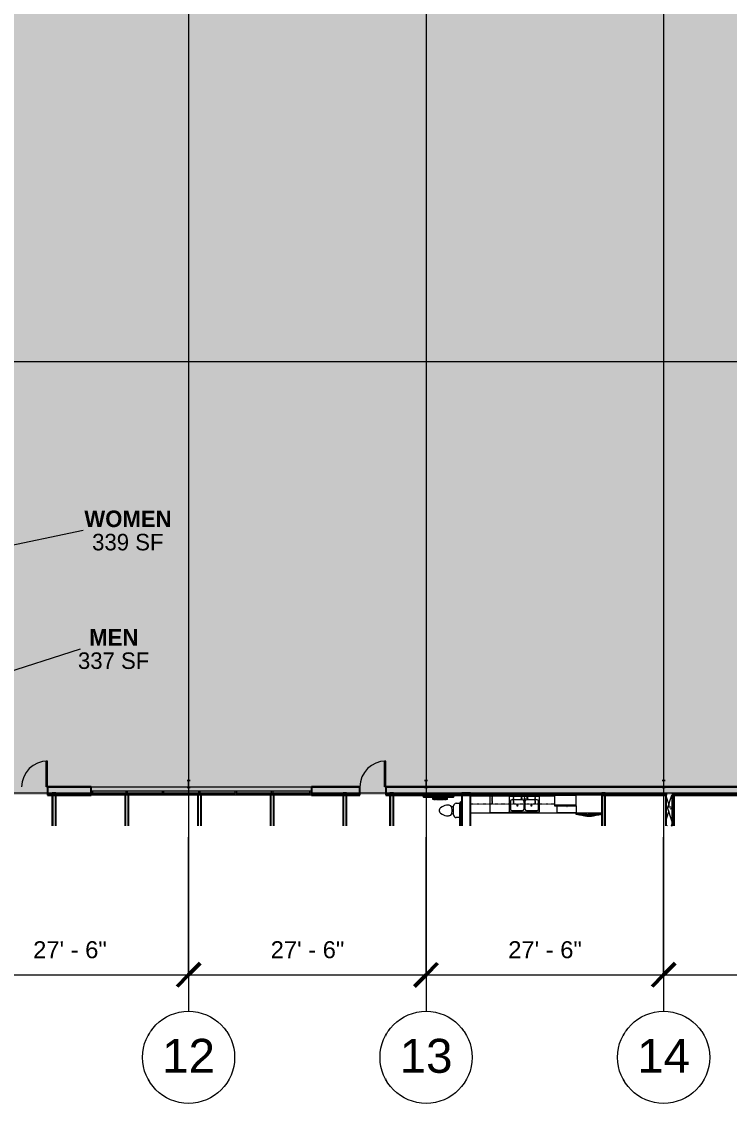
# Model space of a CAD drawing. Header units: inches. Extents: x -214893 to 4876, y -128673 to 1880.
# Drawn here: x 1138 to 2122, y -1127 to 376 of the extents above; entities that cross this region are included whole.
import ezdxf

# ---------------------------------------------------------------- set-up
doc = ezdxf.new("R2010")
doc.units = ezdxf.units.IN
doc.header["$MEASUREMENT"] = 0
doc.linetypes.add('Grid Line 1_2_', pattern=[0.875, 0.5, -0.125, 0.125, -0.125])
doc.linetypes.add('Overhead', pattern=[0.15625, 0.09375, -0.0625])
for name, color, linetype, lineweight in [('A-ANNO-DIMS', 211, 'Continuous', 9), ('A-ANNO-DIMS-256', 211, 'Continuous', 9), ('A-AREA-IDEN', 2, 'Continuous', 9), ('A-DETL-GENF', 92, 'Continuous', 9), ('A-DOOR', 31, 'Continuous', 9), ('A-DOOR-GLAZ', 31, 'Continuous', 15), ('A-GENM', 13, 'Continuous', 9), ('A-GLAZ-CURT', 52, 'Continuous', 9), ('A-GLAZ-CWMG', 51, 'Continuous', 9), ('A-WALL', 113, 'Continuous', 9), ('A-WALL-PATT', 111, 'Continuous', 25), ('I-FURN-PNLS', 30, 'Continuous', 9), ('I-WALL', 2, 'Continuous', 9), ('L-SITE-WALL', 31, 'Continuous', 9), ('P-SANR-FIXT', 6, 'Continuous', 9), ('Q-CASE', 31, 'Continuous', 9), ('Q-SPCQ', 91, 'Continuous', 9), ('S-COLS', 52, 'Continuous', 9), ('S-GRID', 1, 'Continuous', 9), ('S-GRID-IDEN', 1, 'Continuous', 9)]:
    doc.layers.add(name, color=color, linetype=linetype, lineweight=lineweight)
doc.styles.add('Arial', font='arial.ttf', dxfattribs={"height": 23.60479})
doc.styles.add('Arial_1', font='arial.ttf', dxfattribs={"height": 47.209581})
doc.styles.add('Century Gothic', font='GOTHIC.TTF', dxfattribs={"height": 22.993789})
doc.styles.add('Century Gothic_B', font='GOTHICB.TTF', dxfattribs={"height": 22.977918})
doc.dimstyles.new('Linear_-_3_32__Arial', dxfattribs={"dimscale": 12, "dimtxt": 24, "dimasz": 2.666667, "dimexe": 2, "dimexo": 1.333333, "dimgap": 1.333333, "dimtad": 1, "dimdec": 0, "dimzin": 1, "dimdsep": 46, "dimlunit": 4, "dimtxsty": 'Arial', "dimblk1": 'OBLIQUE', "dimblk2": 'OBLIQUE', "dimsah": 1, "dimcen": 0.09, "dimdle": 2, "dimazin": 0, "dimtfac": 1, "dimtdec": 4, "dimtix": 1, "dimtmove": 0, "dimatfit": 3, "dimfxl": 1, "dimtvp": 1, "dimfrac": 2, "dimtolj": 1, "dimtzin": 0, "dimarcsym": 2})
pattern_1 = [(0, (0, 0), (81.92, 20.48), [3.379, -58.061, 3.379, -58.061, -327.68]), (0, (0, 0), (81.92, 20.48), [-122.88, 3.379, -119.501, 3.379, -58.061, -143.36]), (0, (0, 0), (81.92, 20.48), [-307.2, 3.379, -37.581, 3.379, -99.021]), (120, (30.72, 10.24), (-58.6962, 60.7048), [3.379, -58.061, 3.379, -58.061, -327.68]), (120, (30.72, 10.24), (-58.6962, 60.7048), [-122.88, 3.379, -119.501, 3.379, -58.061, -143.36]), (120, (30.72, 10.24), (-58.6962, 60.7048), [-307.2, 3.379, -37.581, 3.379, -99.021]), (240, (40.96, 51.2), (-23.2238, -81.1848), [3.379, -58.061, 3.379, -58.061, -327.68]), (240, (40.96, 51.2), (-23.2238, -81.1848), [-122.88, 3.379, -119.501, 3.379, -58.061, -143.36]), (240, (40.96, 51.2), (-23.2238, -81.1848), [-307.2, 3.379, -37.581, 3.379, -99.021])]

# ---------------------------------------------------------------- blocks, each defined once
blk = doc.blocks.new('Single-Glass 1 - 36_ x 84_-598703-Floor Plan - Warehouse')
at = {"layer": 'A-DOOR', "color": 10, "lineweight": 13}
for p, q in [((16, 37.625), (16, 41.625)), ((18, 41.625), (16, 41.625)), ((16, 37.625), (18, 37.625)), ((18, 37.625), (18, 41.625)), ((16, 9.625), (18, 9.625)), ((16, 5.625), (16, 9.625)), ((18, 5.625), (16, 5.625)), ((18, 5.625), (18, 9.625))]:
    blk.add_line(p, q, dxfattribs=at)
at = {"layer": 'A-DOOR', "color": 7}
for p, q in [((16, 9.625), (16, 37.625)), ((18, 9.625), (18, 37.625))]:
    blk.add_line(p, q, dxfattribs=at)
blk.add_arc((18, 5.625), 36, 90, 180, dxfattribs=at)
at = {"layer": 'A-DOOR-GLAZ', "color": 50}
blk.add_line((17, 37.625), (17, 9.625), dxfattribs=at)
blk = doc.blocks.new('System Panel - Glazed-552699-Floor Plan - Warehouse')
at = {"layer": 'A-GLAZ-CURT', "color": 7}
for p, q in [((22.9, -0.8), (-22.9, -0.8)), ((-22.9, -0.8), (-22.9, -1.8)), ((-22.9, -1.8), (22.9, -1.8)), ((22.9, -1.8), (22.9, -0.8))]:
    blk.add_line(p, q, dxfattribs=at)
blk = doc.blocks.new('Rectangular Mullion - 2_5_ x 5_ rectangular-552695-Floor Plan - Warehouse')
at = {"layer": 'A-GLAZ-CWMG', "color": 7}
for p, q in [((1283.2, -693.5), (1237.4, -693.5)), ((1282, -698.5), (1237.4, -698.5))]:
    blk.add_line(p, q, dxfattribs=at)
blk = doc.blocks.new('Rectangular Mullion - 2_5_ x 5_ rectangular-552638-Floor Plan - Warehouse')
at = {"layer": 'A-GLAZ-CWMG', "color": 10, "lineweight": 13}
for p, q in [((-2.5, 2.5), (0, 2.5)), ((-2.5, -2.5), (-2.5, 2.5)), ((0, 2.5), (0, -2.5)), ((0, -2.5), (-2.5, -2.5))]:
    blk.add_line(p, q, dxfattribs=at)
blk = doc.blocks.new('Rectangular Mullion - 2_5_ x 5_ rectangular-552639-Floor Plan - Warehouse')
at = {"layer": 'A-GLAZ-CWMG', "color": 10, "lineweight": 13}
for p, q in [((0, 2.5), (-2.5, 2.5)), ((-2.5, 2.5), (-2.5, -2.5)), ((0, -2.5), (0, 2.5)), ((-2.5, -2.5), (0, -2.5))]:
    blk.add_line(p, q, dxfattribs=at)
blk = doc.blocks.new('System Panel - Glazed-552889-Floor Plan - Warehouse')
at = {"layer": 'A-GLAZ-CURT', "color": 7}
for p, q in [((24, -0.75), (-24, -0.75)), ((-24, -0.75), (-24, -1.75)), ((-24, -1.75), (24, -1.75)), ((24, -1.75), (24, -0.75))]:
    blk.add_line(p, q, dxfattribs=at)
blk = doc.blocks.new('System Panel - Glazed-552890-Floor Plan - Warehouse')
at = {"layer": 'A-GLAZ-CURT', "color": 7}
for p, q in [((8.2, -0.7), (-8.2, -0.7)), ((-8.2, -0.7), (-8.2, -1.8)), ((-8.2, -1.8), (8.2, -1.8)), ((8.2, -1.8), (8.2, -0.7))]:
    blk.add_line(p, q, dxfattribs=at)
blk = doc.blocks.new('System Panel - Glazed-552643-Floor Plan - Warehouse')
at = {"layer": 'A-GLAZ-CURT', "color": 7}
for p, q in [((15.8, -0.7), (-15.8, -0.7)), ((-15.8, -0.7), (-15.8, -1.8)), ((-15.8, -1.8), (15.8, -1.8)), ((15.8, -1.8), (15.8, -0.7))]:
    blk.add_line(p, q, dxfattribs=at)
blk = doc.blocks.new('System Panel - Glazed-552644-Floor Plan - Warehouse')
at = {"layer": 'A-GLAZ-CURT', "color": 7}
for p, q in [((25.4, -0.7), (-25.4, -0.7)), ((-25.4, -0.7), (-25.4, -1.8)), ((-25.4, -1.8), (25.4, -1.8)), ((25.4, -1.8), (25.4, -0.7))]:
    blk.add_line(p, q, dxfattribs=at)
blk = doc.blocks.new('Rectangular Mullion - 2_5_ x 5_ rectangular-552887-Floor Plan - Warehouse')
at = {"layer": 'A-GLAZ-CWMG', "color": 7}
for p, q in [((1384.2, -693.5), (1336.2, -693.5)), ((1383, -698.5), (1336.2, -698.5))]:
    blk.add_line(p, q, dxfattribs=at)
blk = doc.blocks.new('Rectangular Mullion - 2_5_ x 5_ rectangular-V20-Floor Plan - Warehouse')
at = {"layer": 'A-GLAZ-CWMG', "color": 7}
for p, q in [((1434.7, -693.5), (1386.7, -693.5)), ((1434.7, -698.5), (1387.8, -698.5))]:
    blk.add_line(p, q, dxfattribs=at)
blk = doc.blocks.new('Rectangular Mullion - 2_5_ x 5_ rectangular-552888-Floor Plan - Warehouse')
at = {"layer": 'A-GLAZ-CWMG', "color": 7}
for p, q in [((1453.5, -693.5), (1437.2, -693.5)), ((1453.5, -698.5), (1437.2, -698.5))]:
    blk.add_line(p, q, dxfattribs=at)
blk = doc.blocks.new('Rectangular Mullion - 2_5_ x 5_ rectangular-551479-Floor Plan - Warehouse')
at = {"layer": 'A-GLAZ-CWMG', "color": 7}
for p, q in [((1485.2, -693.5), (1453.5, -693.5)), ((1484, -698.5), (1453.5, -698.5))]:
    blk.add_line(p, q, dxfattribs=at)
blk = doc.blocks.new('Rectangular Mullion - 2_5_ x 5_ rectangular-551380-Floor Plan - Warehouse')
at = {"layer": 'A-GLAZ-CWMG', "color": 7}
for p, q in [((1538.4, -693.5), (1487.7, -693.5)), ((1538.4, -698.5), (1488.8, -698.5))]:
    blk.add_line(p, q, dxfattribs=at)
blk = doc.blocks.new('Rectangular Mullion - 2_5_ x 5_ rectangular-552636-Floor Plan - Warehouse')
at = {"layer": 'A-GLAZ-CWMG', "color": 10, "lineweight": 13}
for p, q in [((-1.25, 2.5), (1.25, 2.5)), ((-1.25, -2.5), (-1.25, 2.5)), ((1.25, 2.5), (1.25, -2.5)), ((1.25, -2.5), (-1.25, -2.5))]:
    blk.add_line(p, q, dxfattribs=at)
blk = doc.blocks.new('Grid - Grid Head - Circle-50561-Floor Plan - Warehouse')
at = {"layer": 'S-GRID-IDEN', "color": 7}
blk.add_circle((0, 0), 0.25, dxfattribs=at)
blk = doc.blocks.new('Open Source Metal Building_Exterior_rvt-1-Floor Plan - Warehouse')
at = {"layer": 'A-WALL-PATT', "lineweight": 9}
h = blk.add_hatch(dxfattribs=at)
h.set_pattern_fill('FP_3', color=8, style=0, pattern_type=2)
h.set_pattern_definition([(161.57, (1.28, 1.28), (-10.2404037, -0.0005683), [0, -72.858, 8.09, 0]), (18.43, (-1.28, 1.28), (-10.2404037, 0.0005683), [0, -72.858, 8.09, 0]), (108.43, (1.28, 1.28), (5.118465, -25.601926), [24.282, -56.666]), (71.57, (-1.28, 1.28), (5.118465, 25.601926), [24.282, -56.666])])
h.paths.add_polyline_path([(2042.3, -741.5), (2042.3, -699), (2034.3, -699), (2034.3, -741.5), (2039.8, -741.5)], flags=0)
h = blk.add_hatch(dxfattribs=at)
h.set_pattern_fill('FP_2', style=0, pattern_type=2)
h.set_pattern_definition([(0, (0, 0), (0, 30.216), []), (90, (0, 0), (-30.216, 2e-15), [])])
h.paths.add_polyline_path([(2042.6, -741.5), (2043.3, -741.5), (2043.3, -699), (2042.3, -699), (2042.3, -741.5)], flags=0)
at = {"layer": 'A-WALL', "color": 7}
for p, q in [((1234.9, -688.5), (1174.4, -688.5)), ((1608.4, -688.5), (1540.9, -688.5)), ((4344.3, -688.5), (1644.4, -688.5)), ((1234.9, -696.5), (1174.4, -696.5)), ((1234.9, -697.5), (1174.4, -697.5)), ((1608.4, -696.5), (1540.9, -696.5)), ((1608.4, -697.5), (1540.9, -697.5)), ((2034.3, -696.5), (1644.4, -696.5)), ((2033.6, -697.5), (1644.4, -697.5)), ((2034.3, -697.5), (2033.6, -697.5)), ((2033.6, -697.5), (2034.3, -697.5)), ((2033.6, -697.5), (2033.6, -699)), ((2034.3, -696.5), (2034.3, -697.5)), ((2034.3, -697.5), (2034.3, -699)), ((2034.3, -741.5), (2034.3, -699)), ((4352.3, -696.5), (2042.3, -696.5)), ((2042.3, -696.5), (2042.3, -697.5)), ((2042.3, -697.5), (2042.3, -699)), ((2042.3, -741.5), (2042.3, -699)), ((4353.3, -697.5), (2043.3, -697.5)), ((2043.3, -697.5), (2043.3, -699)), ((2044.8, -699), (2043.3, -699)), ((2043.3, -741.5), (2043.3, -699))]:
    blk.add_line(p, q, dxfattribs=at)
at = {"layer": 'L-SITE-WALL', "color": 250, "lineweight": 25}
for p, q in [((1234.9, -687.7), (1174.4, -687.7)), ((1174.4, -687.7), (1174.4, -699)), ((1234.9, -699), (1234.9, -687.7)), ((1608.4, -687.7), (1540.9, -687.7)), ((1540.9, -687.7), (1540.9, -699)), ((1608.4, -699), (1608.4, -687.7)), ((4343.6, -687.7), (1644.4, -687.7)), ((1644.4, -687.7), (1644.4, -699)), ((1174.4, -699), (1234.9, -699)), ((1540.9, -699), (1608.4, -699)), ((1644.4, -699), (1878.9, -699)), ((1944.6, -699), (2033.6, -699)), ((2033.6, -699), (2033.6, -741.5)), ((2044.8, -699), (4354.8, -699)), ((2044.8, -741.5), (2044.8, -699))]:
    blk.add_line(p, q, dxfattribs=at)
at = {"layer": 'L-SITE-WALL', "color": 7}
for p, q in [((1234.9, -687.7), (1370.2, -687.7)), ((1370.4, -687.7), (1540.9, -687.7)), ((1282, -699), (1234.9, -699)), ((1383, -699), (1286.8, -699)), ((1484, -699), (1387.8, -699)), ((1540.9, -699), (1488.8, -699))]:
    blk.add_line(p, q, dxfattribs=at)
at = {"layer": 'S-COLS', "color": 50, "lineweight": 15}
for p, q in [((1372.3, -678.5), (1368.3, -678.5)), ((1368.3, -678.5), (1368.3, -678.7)), ((1368.3, -678.7), (1369.7, -678.7)), ((1369.7, -688.2), (1368.3, -688.2)), ((1368.3, -688.2), (1368.3, -688.5)), ((1368.3, -688.5), (1372.3, -688.5)), ((1370.2, -679.3), (1370.2, -687.7)), ((1370.4, -687.7), (1370.4, -679.3)), ((1371, -678.7), (1372.3, -678.7)), ((1372.3, -688.2), (1371, -688.2)), ((1372.3, -678.7), (1372.3, -678.5)), ((1372.3, -688.5), (1372.3, -688.2)), ((1702.3, -678.5), (1698.3, -678.5)), ((1698.3, -678.5), (1698.3, -678.7)), ((1698.3, -678.7), (1699.7, -678.7)), ((1699.7, -688.2), (1698.3, -688.2)), ((1698.3, -688.2), (1698.3, -688.5)), ((1698.3, -688.5), (1702.3, -688.5)), ((1700.2, -679.3), (1700.2, -687.7)), ((1700.4, -687.7), (1700.4, -679.3)), ((1701, -678.7), (1702.3, -678.7)), ((1702.3, -688.2), (1701, -688.2)), ((1702.3, -678.7), (1702.3, -678.5)), ((1702.3, -688.5), (1702.3, -688.2)), ((2032.3, -678.5), (2028.3, -678.5)), ((2028.3, -678.5), (2028.3, -678.7)), ((2028.3, -678.7), (2029.7, -678.7)), ((2029.7, -688.2), (2028.3, -688.2)), ((2028.3, -688.2), (2028.3, -688.5)), ((2028.3, -688.5), (2032.3, -688.5)), ((2030.2, -679.3), (2030.2, -687.7)), ((2030.4, -687.7), (2030.4, -679.3)), ((2031, -678.7), (2032.3, -678.7)), ((2032.3, -688.2), (2031, -688.2)), ((2032.3, -678.7), (2032.3, -678.5)), ((2032.3, -688.5), (2032.3, -688.2))]:
    blk.add_line(p, q, dxfattribs=at)
for centre, start, end in [((1369.7, -679.3), 0, 90), ((1369.7, -687.7), 270, 0), ((1371, -679.3), 90, 180), ((1371, -687.7), 180, 270), ((1699.7, -679.3), 0, 90), ((1699.7, -687.7), 270, 0), ((1701, -679.3), 90, 180), ((1701, -687.7), 180, 270), ((2029.7, -679.3), 0, 90), ((2029.7, -687.7), 270, 0), ((2031, -679.3), 90, 180), ((2031, -687.7), 180, 270)]:
    blk.add_arc(centre, 0.543, start, end, dxfattribs=at)
at = {"layer": 'S-GRID', "linetype": 'Grid Line 1_2_'}
for p, q in [((1370.3, 1879.9), (1370.3, -999.5)), ((1700.3, 1879.9), (1700.3, -999.5)), ((2030.3, 1879.9), (2030.3, -999.5)), ((4876.3, -96.5), (-2389.5, -96.5)), ((4876.3, -696.5), (-2389.5, -696.5))]:
    blk.add_line(p, q, dxfattribs=at)
at = {"lineweight": 9}
for name, p in [('Single-Glass 1 - 36_ x 84_-598703-Floor Plan - Warehouse', (1156.4, -693.3)), ('Single-Glass 1 - 36_ x 84_-598703-Floor Plan - Warehouse', (1626.4, -693.3)), ('Rectangular Mullion - 2_5_ x 5_ rectangular-552695-Floor Plan - Warehouse', (0, 0)), ('System Panel - Glazed-552699-Floor Plan - Warehouse', (1260.3, -696)), ('Rectangular Mullion - 2_5_ x 5_ rectangular-V20-Floor Plan - Warehouse', (-101, 0)), ('System Panel - Glazed-552889-Floor Plan - Warehouse', (1309.7, -696)), ('Rectangular Mullion - 2_5_ x 5_ rectangular-552887-Floor Plan - Warehouse', (0, 0)), ('System Panel - Glazed-552889-Floor Plan - Warehouse', (1360.2, -696)), ('Rectangular Mullion - 2_5_ x 5_ rectangular-V20-Floor Plan - Warehouse', (0, 0)), ('System Panel - Glazed-552889-Floor Plan - Warehouse', (1410.7, -696)), ('Rectangular Mullion - 2_5_ x 5_ rectangular-552888-Floor Plan - Warehouse', (0, 0)), ('System Panel - Glazed-552890-Floor Plan - Warehouse', (1445.3, -696)), ('Rectangular Mullion - 2_5_ x 5_ rectangular-551479-Floor Plan - Warehouse', (0, 0)), ('System Panel - Glazed-552643-Floor Plan - Warehouse', (1469.3, -696)), ('Rectangular Mullion - 2_5_ x 5_ rectangular-551380-Floor Plan - Warehouse', (0, 0)), ('System Panel - Glazed-552644-Floor Plan - Warehouse', (1513, -696))]:
    blk.add_blockref(name, p, dxfattribs=at)
at = {"lineweight": 9, "rotation": 180}
blk.add_blockref('Rectangular Mullion - 2_5_ x 5_ rectangular-552639-Floor Plan - Warehouse', (1234.9, -696), dxfattribs=at)
at = {"lineweight": 9, "extrusion": (0, 0, -1), "rotation": 180}
for name, p in [('Rectangular Mullion - 2_5_ x 5_ rectangular-552636-Floor Plan - Warehouse', (-1284.4, -696)), ('Rectangular Mullion - 2_5_ x 5_ rectangular-552636-Floor Plan - Warehouse', (-1334.9, -696)), ('Rectangular Mullion - 2_5_ x 5_ rectangular-552636-Floor Plan - Warehouse', (-1385.4, -696)), ('Rectangular Mullion - 2_5_ x 5_ rectangular-552636-Floor Plan - Warehouse', (-1435.9, -696)), ('Rectangular Mullion - 2_5_ x 5_ rectangular-552636-Floor Plan - Warehouse', (-1486.4, -696)), ('Rectangular Mullion - 2_5_ x 5_ rectangular-552638-Floor Plan - Warehouse', (-1540.9, -696))]:
    blk.add_blockref(name, p, dxfattribs=at)
at = {"layer": 'S-GRID-IDEN', "char_height": 47.21, "width": 87.552, "attachment_point": 2, "line_spacing_factor": 0.938532, "style": 'Arial_1', "bg_fill": 3, "box_fill_scale": 1.25, "bg_fill_color": 0, "bg_fill_transparency": 0}
for s, insert in [('12', (1370.3, -1037.8)), ('13', (1700.3, -1037.8)), ('14', (2030.3, -1037.8))]:
    blk.add_mtext(s, dxfattribs=dict(at, insert=insert))
at = {"color": 90, "lineweight": 5, "xscale": 255.9999999999999, "yscale": 255.9999999999999, "zscale": 255.9999999999999, "rotation": 180}
for p in [(1370.3, -1063.5), (1700.3, -1063.5), (2030.3, -1063.5)]:
    blk.add_blockref('Grid - Grid Head - Circle-50561-Floor Plan - Warehouse', p, dxfattribs=at)
blk = doc.blocks.new('Counter Top - 24_ Depth-690214-Floor Plan - Warehouse')
at = {"layer": 'Q-CASE'}
for p, q in [((-47.3, 25), (99.7, 25)), ((99.7, 0.8), (-17.3, 0.8))]:
    blk.add_line(p, q, dxfattribs=at)
blk = doc.blocks.new('Refrigeration-Dacor-Millennia - PF36BNDFBK-518783-Floor Plan - Warehouse')
at = {"layer": 'A-GENM'}
for p, q in [((-17.8, -14.4), (-17.8, -12.4)), ((-3.2, -14.4), (-17.8, -14.4)), ((-15.8, -14.4), (-15.8, -14.7)), ((-12.8, -12.4), (-12.8, -14.4)), ((-3.2, -16.7), (-3.2, -14.4)), ((-3.2, -14.4), (-1.7, -14.4)), ((-3.2, -14.7), (-1.7, -14.7)), ((-1.7, -14.4), (-1.7, -16.7)), ((1.7, -14.4), (-1.7, -14.4)), ((-0.1, -12.4), (-0.1, -14.4)), ((0.1, -14.4), (0.1, -12.4)), ((3.2, -14.4), (1.7, -14.4)), ((1.7, -14.4), (1.7, -16.7)), ((3.2, -14.7), (1.7, -14.7)), ((3.2, -16.7), (3.2, -14.4)), ((17.8, -14.4), (3.2, -14.4)), ((12.8, -14.4), (12.8, -12.4)), ((15.8, -14.7), (15.8, -14.4)), ((17.8, -12.4), (17.8, -14.4)), ((-1.7, -16.7), (-3.2, -16.7)), ((1.7, -16.7), (3.2, -16.7))]:
    blk.add_line(p, q, dxfattribs=at)
for points, knots in [([(-3.4, -16.2), (-3.6, -16.1), (-4.2, -16.1), (-5.1, -16), (-6, -15.8), (-6.8, -15.7), (-7.4, -15.6), (-7.9, -15.5), (-8.3, -15.4), (-8.6, -15.3), (-8.8, -15.2), (-9, -15.2), (-9.3, -15.1), (-9.5, -15.1), (-9.8, -15), (-10, -15), (-10.3, -14.9), (-10.6, -14.8), (-10.9, -14.8), (-11.2, -14.7), (-11.5, -14.7), (-11.8, -14.7), (-12.2, -14.6), (-12.6, -14.6), (-13, -14.5), (-13.4, -14.5), (-13.8, -14.5), (-14.3, -14.5), (-14.9, -14.4), (-15.4, -14.4), (-15.8, -14.4)], [0.65625, 0.65625, 0.65625, 0.65625, 0.6875, 0.71875, 0.75, 0.78125, 0.796875, 0.8125, 0.828125, 0.8359375, 0.84375, 0.8515625, 0.859375, 0.8671875, 0.875, 0.8828125, 0.890625, 0.8984375, 0.90625, 0.9140625, 0.921875, 0.9296875, 0.9375, 0.9453125, 0.953125, 0.9609375, 0.96875, 0.9765625, 0.984375, 1, 1, 1, 1]), ([(-15.8, -14.7), (-15.4, -14.7), (-14.7, -14.7), (-13.9, -14.7), (-13.4, -14.8), (-13, -14.8), (-12.6, -14.8), (-12.2, -14.9), (-11.8, -14.9), (-11.5, -15), (-11.2, -15), (-10.9, -15.1), (-10.6, -15.1), (-10.3, -15.2), (-10, -15.2), (-9.8, -15.3), (-9.5, -15.3), (-9.3, -15.4), (-9, -15.5), (-8.8, -15.5), (-8.6, -15.6), (-8.3, -15.7), (-7.9, -15.8), (-7.4, -15.9), (-6.8, -16), (-6, -16.2), (-5.1, -16.4), (-4.2, -16.5), (-3.6, -16.6), (-3.4, -16.6)], [0, 0, 0, 0, 0.015625, 0.03125, 0.0390625, 0.046875, 0.0546875, 0.0625, 0.0703125, 0.078125, 0.0859375, 0.09375, 0.1015625, 0.109375, 0.1171875, 0.125, 0.1328125, 0.140625, 0.1484375, 0.15625, 0.1640625, 0.171875, 0.1875, 0.203125, 0.21875, 0.25, 0.28125, 0.3125, 0.34375, 0.34375, 0.34375, 0.34375]), ([(15.8, -14.4), (15.4, -14.4), (14.9, -14.4), (14.3, -14.5), (13.8, -14.5), (13.4, -14.5), (13, -14.5), (12.6, -14.6), (12.2, -14.6), (11.8, -14.7), (11.5, -14.7), (11.2, -14.7), (10.9, -14.8), (10.6, -14.8), (10.3, -14.9), (10, -15), (9.8, -15), (9.5, -15.1), (9.3, -15.1), (9, -15.2), (8.8, -15.2), (8.6, -15.3), (8.3, -15.4), (7.9, -15.5), (7.4, -15.6), (6.8, -15.7), (6, -15.8), (5.1, -16), (4.2, -16.1), (3.6, -16.1), (3.4, -16.2)], [0, 0, 0, 0, 0.015625, 0.0234375, 0.03125, 0.0390625, 0.046875, 0.0546875, 0.0625, 0.0703125, 0.078125, 0.0859375, 0.09375, 0.1015625, 0.109375, 0.1171875, 0.125, 0.1328125, 0.140625, 0.1484375, 0.15625, 0.1640625, 0.171875, 0.1875, 0.203125, 0.21875, 0.25, 0.28125, 0.3125, 0.34375, 0.34375, 0.34375, 0.34375]), ([(3.4, -16.6), (3.6, -16.6), (4.2, -16.5), (5.1, -16.4), (6, -16.2), (6.8, -16), (7.4, -15.9), (7.9, -15.8), (8.3, -15.7), (8.6, -15.6), (8.8, -15.5), (9, -15.5), (9.3, -15.4), (9.5, -15.3), (9.8, -15.3), (10, -15.2), (10.3, -15.2), (10.6, -15.1), (10.9, -15.1), (11.2, -15), (11.5, -15), (11.8, -14.9), (12.2, -14.9), (12.6, -14.8), (13, -14.8), (13.4, -14.8), (13.8, -14.7), (14.3, -14.7), (14.9, -14.7), (15.4, -14.7), (15.8, -14.7)], [0.65625, 0.65625, 0.65625, 0.65625, 0.6875, 0.71875, 0.75, 0.78125, 0.796875, 0.8125, 0.828125, 0.8359375, 0.84375, 0.8515625, 0.859375, 0.8671875, 0.875, 0.8828125, 0.890625, 0.8984375, 0.90625, 0.9140625, 0.921875, 0.9296875, 0.9375, 0.9453125, 0.953125, 0.9609375, 0.96875, 0.9765625, 0.984375, 1, 1, 1, 1]), ([(-2.9, -16.7), (-2.8, -16.7), (-2.5, -16.7), (-1.9, -16.8), (-1.2, -16.8), (-0.6, -16.8), (0, -16.8), (0.6, -16.8), (1.2, -16.8), (1.9, -16.8), (2.5, -16.7), (2.8, -16.7), (2.9, -16.7)], [0.363139, 0.363139, 0.363139, 0.363139, 0.375, 0.40625, 0.4375, 0.46875, 0.5, 0.53125, 0.5625, 0.59375, 0.625, 0.636861, 0.636861, 0.636861, 0.636861]), ([(1.7, -16.3), (1.6, -16.3), (1, -16.3), (0, -16.3), (-1, -16.3), (-1.6, -16.3), (-1.7, -16.3)], [0.4135862, 0.4135862, 0.4135862, 0.4135862, 0.4375, 0.5, 0.5625, 0.5864138, 0.5864138, 0.5864138, 0.5864138])]:
    blk.add_open_spline(points, degree=3, knots=knots, dxfattribs=at)
at = {"layer": 'Q-SPCQ'}
for p, q in [((17.8, 12.4), (-17.8, 12.4)), ((17.8, -12.4), (17.8, 12.4)), ((-17.8, -2.3), (-17.8, -12.4)), ((-17.8, -12.4), (17.8, -12.4))]:
    blk.add_line(p, q, dxfattribs=at)
blk = doc.blocks.new('293304 - 293304 2-686364-Floor Plan - Warehouse')
at = {"layer": 'I-FURN-PNLS'}
blk.add_line((0.9, -14.1), (0.9, -13.4), dxfattribs=at)
at = {"layer": 'Q-CASE'}
for p, q in [((15.9, 0.6), (-14.1, 0.6)), ((-14.1, 0.6), (-14.1, -14.1)), ((-14.1, 0.6), (-14.1, -13.4)), ((-14.1, 0.6), (15.9, 0.6)), ((15.9, -14.1), (15.9, 0.6)), ((15.9, -13.4), (15.9, 0.6)), ((15.9, -13.4), (-14.1, -13.4)), ((-14.1, -14.1), (15.9, -14.1)), ((-1.5, -14.1), (-1.5, -15.2)), ((-1.2, -15.1), (-1.2, -14.1)), ((3, -15.1), (3, -14.1)), ((3.3, -14.1), (3.3, -15.2))]:
    blk.add_line(p, q, dxfattribs=at)
for centre, start, end in [((-1.3, -15.2), 180, 5.5918), ((3.2, -15.2), 174.4082, 0)]:
    blk.add_arc(centre, 0.188, start, end, dxfattribs=at)
blk = doc.blocks.new('Sink Kitchen-Double - 42_ x 21_-577721-Floor Plan - Warehouse')
at = {"layer": 'P-SANR-FIXT'}
for p, q in [((21.6, 10.6), (-20.4, 10.6)), ((-20.4, 10.6), (-20.4, -10.4)), ((-18.9, 4.1), (-18.9, -6.9)), ((-2.1, 6.1), (-16.9, 6.1)), ((-0.1, 4.1), (-0.1, -6.9)), ((0.1, 8.3), (0.1, 0.6)), ((1.1, 8.3), (1.1, 0.6)), ((1.4, 4.1), (1.4, -6.9)), ((18.1, 6.1), (3.4, 6.1)), ((20.1, -6.9), (20.1, 4.1)), ((21.6, -10.4), (21.6, 10.6)), ((-20.4, -10.4), (21.6, -10.4)), ((-16.9, -8.9), (-2.1, -8.9)), ((3.4, -8.9), (18.1, -8.9))]:
    blk.add_line(p, q, dxfattribs=at)
for centre, radius, start, end in [((-16.9, 4.1), 2, 90, 180), ((-3.4, 8.3), 1, 360, 180), ((-3.4, 8.3), 1, 180, 360), ((-2.1, 4.1), 2, 360, 90), ((0.6, 8.3), 0.5, 360, 180), ((0.6, 0.6), 0.5, 180, 360), ((3.4, 4.1), 2, 90, 180), ((4.6, 8.3), 1, 360, 180), ((4.6, 8.3), 1, 180, 0), ((18.1, 4.1), 2, 0, 90), ((-16.9, -6.9), 2, 180, 270), ((-9.1, -1.4), 1, 0, 180), ((-9.1, -1.4), 1, 180, 360), ((-2.1, -6.9), 2, 270, 0), ((3.4, -6.9), 2, 180, 270), ((10.4, -1.4), 1, 0, 180), ((10.4, -1.4), 1, 180, 360), ((18.1, -6.9), 2, 270, 0)]:
    blk.add_arc(centre, radius, start, end, dxfattribs=at)
blk = doc.blocks.new('Base Cabinet-Double Door _ 2 Drawer - 27_-581375-Floor Plan - Warehouse')
at = {"layer": 'Q-CASE'}
for p, q in [((-12.8, 0), (-12.8, -24)), ((14.2, -2), (14.2, 0)), ((-12.8, -24), (14.2, -24)), ((14.2, -24), (14.2, -23))]:
    blk.add_line(p, q, dxfattribs=at)
blk = doc.blocks.new('Toilet-Domestic-3D - Toilet-Domestic-3D-646774-Floor Plan - Warehouse')
at = {"layer": 'P-SANR-FIXT'}
for p, q in [((-10, 17.4), (-10, 19.2)), ((-10, 11.7), (-10, 16.8)), ((10, 19.5), (10, 18)), ((10, 16.5), (10, 11.7)), ((-7.4, 1), (-7.5, 0)), ((-7.5, 0), (-7.3, -2)), ((-7.2, 2), (-7.4, 1)), ((-7, 3), (-7.2, 2)), ((-6.4, 4), (-7, 3)), ((-5.2, 5), (-6.4, 4)), ((6.2, 8), (-6.3, 8)), ((-4.9, 8), (-5.2, 5)), ((-3.8, 5.5), (-5.2, 5)), ((-1, 6), (-3.8, 5.5)), ((1, 6), (-1, 6)), ((3.8, 5.5), (1, 6)), ((5.2, 5), (3.8, 5.5)), ((4.9, 8), (5.2, 5)), ((6.4, 4), (5.2, 5)), ((7, 3), (6.4, 4)), ((7.2, 2), (7, 3)), ((7.4, 1), (7.2, 2)), ((7.3, -2), (7.5, 0)), ((7.5, 0), (7.4, 1)), ((-7.3, -2), (-6.8, -4)), ((-6.8, -4), (-6.1, -6)), ((-6.1, -6), (-5.1, -8)), ((-5.1, -8), (-3.7, -10)), ((-3.7, -10), (-2.7, -11)), ((-2.7, -11), (-1.9, -11.5)), ((-1.9, -11.5), (-0.5, -12)), ((-0.5, -12), (0.5, -12)), ((0.5, -12), (1.9, -11.5)), ((1.9, -11.5), (2.7, -11)), ((2.7, -11), (3.7, -10)), ((3.7, -10), (5.1, -8)), ((5.1, -8), (6.1, -6)), ((6.1, -6), (6.8, -4)), ((6.8, -4), (7.3, -2))]:
    blk.add_line(p, q, dxfattribs=at)
for centre, start, end in [((-6.3, 11.7), 180, 270), ((6.2, 11.7), 270, 360)]:
    blk.add_arc(centre, 3.73, start, end, dxfattribs=at)
blk = doc.blocks.new('Dispenser-Toilet_Tissue-Frost_Products_LTD_-Jumbo-169 - Steel-Brushed-Stainless_Steel-646780-Floor Plan - Warehouse')
at = {"layer": 'Q-SPCQ', "lineweight": 13}
for p, q in [((1709.4, -699), (1709.4, -700.5)), ((1709.4, -701.9), (1709.4, -703.8)), ((1729.9, -703.8), (1709.4, -703.8)), ((1709.5, -703.9), (1709.4, -703.9)), ((1709.4, -703.9), (1709.4, -704.7)), ((1709.4, -704.7), (1729.9, -704.7)), ((1709.5, -703.9), (1729.9, -703.9)), ((1729.9, -703.9), (1709.5, -703.9)), ((1709.5, -703.9), (1709.5, -703.9)), ((1709.6, -704.8), (1710.9, -704.8)), ((1710.9, -704.8), (1728.4, -704.8)), ((1711.1, -704.9), (1713.3, -704.9)), ((1713.4, -704.8), (1714.7, -704.8)), ((1714.9, -704.9), (1724.4, -704.9)), ((1719.6, -702.9), (1719.6, -703.2)), ((1719.7, -702.9), (1719.6, -702.9)), ((1719.6, -703.2), (1719.7, -703.2)), ((1719.7, -703.2), (1719.7, -702.9)), ((1724.6, -704.8), (1725.9, -704.8)), ((1726.1, -704.9), (1728.3, -704.9)), ((1728.4, -704.8), (1729.8, -704.8)), ((1729.9, -700.5), (1729.9, -699)), ((1729.9, -703.8), (1729.9, -701.9)), ((1729.9, -704.7), (1729.9, -703.9)), ((1729.9, -703.9), (1729.9, -703.9)), ((1729.9, -703.9), (1729.9, -703.9))]:
    blk.add_line(p, q, dxfattribs=at)
for radius in [0.438, 0.357]:
    blk.add_circle((1719.7, -703), radius, dxfattribs=at)
for centre, radius, start, end in [((1709.5, -703.8), 0.0601, 180, 267.3185), ((1709.6, -704.7), 0.16, 180, 269.0019), ((1711.1, -704.7), 0.18, 206.3878, 270), ((1712.7, -704.8), 0.118, 187.6431, 259.1884), ((1712.7, -704.7), 0.18, 270, 333.6084), ((1712.7, -704.8), 0.151, 273.1667, 340.3726), ((1712.7, -704.8), 0.151, 272.679, 340.3653), ((1713.3, -704.8), 0.119, 188.4805, 259.9599), ((1713.3, -704.8), 0.151, 272.679, 340.3659), ((1713.3, -704.8), 0.151, 272.679, 340.3659), ((1713.3, -704.7), 0.18, 270, 333.6122), ((1714.9, -704.7), 0.22, 213.0557, 270), ((1724.4, -704.7), 0.22, 270, 326.9443), ((1726.1, -704.7), 0.18, 206.3878, 270), ((1726.1, -704.8), 0.151, 199.6341, 267.321), ((1726.1, -704.8), 0.151, 199.6341, 267.321), ((1726.1, -704.8), 0.119, 280.0401, 351.5195), ((1726.7, -704.8), 0.151, 199.6341, 266.8331), ((1726.7, -704.7), 0.18, 206.3878, 270), ((1726.7, -704.8), 0.151, 199.6341, 267.321), ((1726.7, -704.8), 0.118, 280.8116, 352.3569), ((1728.3, -704.7), 0.18, 270, 333.6122), ((1729.8, -704.7), 0.16, 270, 0), ((1729.9, -703.8), 0.06, 270, 0)]:
    blk.add_arc(centre, radius, start, end, dxfattribs=at)
blk = doc.blocks.new('817_Grab_Bars - 8170-001420-646776-Floor Plan - Warehouse')
at = {"layer": 'Q-SPCQ'}
for p, q in [((1694.9, -699), (1694.9, -699.2)), ((1696.5, -699.2), (1695.1, -699.2)), ((1695.7, -699.2), (1695.7, -700)), ((1697.8, -699.2), (1696.5, -699.2)), ((1697.2, -700), (1697.2, -699.2)), ((1737.2, -700.5), (1697.7, -700.5)), ((1697.7, -702), (1737.2, -702)), ((1698, -699.2), (1698, -699)), ((1736.9, -699), (1736.9, -699.2)), ((1738.5, -699.2), (1737.1, -699.2)), ((1737.7, -699.2), (1737.7, -700)), ((1739.8, -699.2), (1738.5, -699.2)), ((1739.2, -700), (1739.2, -699.2)), ((1740, -699.2), (1740, -699))]:
    blk.add_line(p, q, dxfattribs=at)
at = {"layer": 'Q-SPCQ', "flags": 128}
for points in [[(1695.7, -700), (1695.7, -700), (1695.7, -700.1), (1695.7, -700.2), (1695.8, -700.3), (1695.8, -700.4), (1695.8, -700.4), (1695.8, -700.5), (1695.8, -700.6), (1695.9, -700.7), (1695.9, -700.7), (1695.9, -700.8), (1696, -700.9), (1696, -701), (1696, -701), (1696.1, -701.1), (1696.1, -701.2), (1696.2, -701.2), (1696.2, -701.3), (1696.3, -701.3), (1696.3, -701.4), (1696.4, -701.5), (1696.5, -701.5), (1696.5, -701.6), (1696.6, -701.6), (1696.7, -701.6), (1696.7, -701.7), (1696.8, -701.7), (1696.9, -701.8), (1696.9, -701.8), (1697, -701.8), (1697.1, -701.9), (1697.2, -701.9), (1697.2, -701.9), (1697.3, -701.9), (1697.4, -701.9), (1697.5, -701.9), (1697.6, -702), (1697.6, -702), (1697.7, -702), (1697.7, -702)], [(1697.7, -700.5), (1697.7, -700.5), (1697.7, -700.5), (1697.7, -700.5), (1697.7, -700.5), (1697.6, -700.5), (1697.6, -700.4), (1697.6, -700.4), (1697.6, -700.4), (1697.6, -700.4), (1697.5, -700.4), (1697.5, -700.4), (1697.5, -700.4), (1697.5, -700.4), (1697.5, -700.4), (1697.5, -700.4), (1697.4, -700.4), (1697.4, -700.3), (1697.4, -700.3), (1697.4, -700.3), (1697.4, -700.3), (1697.4, -700.3), (1697.3, -700.3), (1697.3, -700.3), (1697.3, -700.2), (1697.3, -700.2), (1697.3, -700.2), (1697.3, -700.2), (1697.3, -700.2), (1697.3, -700.2), (1697.3, -700.1), (1697.3, -700.1), (1697.3, -700.1), (1697.2, -700.1), (1697.2, -700.1), (1697.2, -700), (1697.2, -700), (1697.2, -700), (1697.2, -700), (1697.2, -700), (1697.2, -700)], [(1737.2, -702), (1737.3, -702), (1737.4, -702), (1737.5, -701.9), (1737.6, -701.9), (1737.6, -701.9), (1737.7, -701.9), (1737.8, -701.9), (1737.9, -701.9), (1737.9, -701.8), (1738, -701.8), (1738.1, -701.8), (1738.2, -701.7), (1738.2, -701.7), (1738.3, -701.7), (1738.4, -701.6), (1738.4, -701.6), (1738.5, -701.5), (1738.6, -701.5), (1738.6, -701.4), (1738.7, -701.4), (1738.7, -701.3), (1738.8, -701.2), (1738.8, -701.2), (1738.9, -701.1), (1738.9, -701), (1739, -701), (1739, -700.9), (1739, -700.8), (1739.1, -700.8), (1739.1, -700.7), (1739.1, -700.6), (1739.2, -700.5), (1739.2, -700.5), (1739.2, -700.4), (1739.2, -700.3), (1739.2, -700.2), (1739.2, -700.1), (1739.2, -700.1), (1739.2, -700), (1739.2, -700)], [(1737.7, -700), (1737.7, -700), (1737.7, -700), (1737.7, -700), (1737.7, -700), (1737.7, -700.1), (1737.7, -700.1), (1737.7, -700.1), (1737.7, -700.1), (1737.7, -700.1), (1737.7, -700.2), (1737.7, -700.2), (1737.7, -700.2), (1737.7, -700.2), (1737.7, -700.2), (1737.6, -700.2), (1737.6, -700.3), (1737.6, -700.3), (1737.6, -700.3), (1737.6, -700.3), (1737.6, -700.3), (1737.6, -700.3), (1737.6, -700.3), (1737.5, -700.4), (1737.5, -700.4), (1737.5, -700.4), (1737.5, -700.4), (1737.5, -700.4), (1737.5, -700.4), (1737.4, -700.4), (1737.4, -700.4), (1737.4, -700.4), (1737.4, -700.4), (1737.4, -700.4), (1737.3, -700.4), (1737.3, -700.5), (1737.3, -700.5), (1737.3, -700.5), (1737.3, -700.5), (1737.2, -700.5), (1737.2, -700.5)]]:
    blk.add_lwpolyline(points, dxfattribs=at)
blk = doc.blocks.new('817_Grab_Bars - 8170-001420-V2-Floor Plan - Warehouse')
at = {"layer": 'Q-SPCQ'}
for p, q in [((1746.9, -710.5), (1746.9, -741.5)), ((1748.4, -741.5), (1748.4, -710.5)), ((1749.7, -708.5), (1748.9, -708.5)), ((1748.9, -710), (1749.7, -710)), ((1749.9, -707.7), (1749.7, -707.7)), ((1749.7, -709.3), (1749.7, -707.9)), ((1749.7, -710.6), (1749.7, -709.3)), ((1749.7, -710.8), (1749.9, -710.8))]:
    blk.add_line(p, q, dxfattribs=at)
at = {"layer": 'Q-SPCQ', "flags": 128}
for points in [[(1748.9, -708.5), (1748.9, -708.5), (1748.8, -708.5), (1748.7, -708.5), (1748.6, -708.5), (1748.5, -708.6), (1748.5, -708.6), (1748.4, -708.6), (1748.3, -708.6), (1748.2, -708.6), (1748.2, -708.7), (1748.1, -708.7), (1748, -708.7), (1747.9, -708.8), (1747.9, -708.8), (1747.8, -708.9), (1747.7, -708.9), (1747.7, -709), (1747.6, -709), (1747.6, -709.1), (1747.5, -709.1), (1747.4, -709.2), (1747.4, -709.2), (1747.3, -709.3), (1747.3, -709.4), (1747.3, -709.4), (1747.2, -709.5), (1747.2, -709.6), (1747.1, -709.6), (1747.1, -709.7), (1747.1, -709.8), (1747, -709.9), (1747, -709.9), (1747, -710), (1747, -710.1), (1747, -710.2), (1747, -710.3), (1746.9, -710.3), (1746.9, -710.4), (1746.9, -710.5), (1746.9, -710.5)], [(1748.4, -710.5), (1748.4, -710.5), (1748.4, -710.5), (1748.4, -710.5), (1748.4, -710.4), (1748.4, -710.4), (1748.5, -710.4), (1748.5, -710.4), (1748.5, -710.4), (1748.5, -710.3), (1748.5, -710.3), (1748.5, -710.3), (1748.5, -710.3), (1748.5, -710.3), (1748.5, -710.3), (1748.5, -710.2), (1748.5, -710.2), (1748.5, -710.2), (1748.6, -710.2), (1748.6, -710.2), (1748.6, -710.2), (1748.6, -710.1), (1748.6, -710.1), (1748.6, -710.1), (1748.6, -710.1), (1748.7, -710.1), (1748.7, -710.1), (1748.7, -710.1), (1748.7, -710.1), (1748.7, -710.1), (1748.8, -710), (1748.8, -710), (1748.8, -710), (1748.8, -710), (1748.8, -710), (1748.9, -710), (1748.9, -710), (1748.9, -710), (1748.9, -710), (1748.9, -710), (1748.9, -710)]]:
    blk.add_lwpolyline(points, dxfattribs=at)
blk = doc.blocks.new('Base Cabinet-Double Door _ 2 Drawer - 27_-V21-Floor Plan - Warehouse')
at = {"layer": 'Q-CASE'}
for p, q in [((-12.8, -14.8), (-12.8, -24)), ((-12.8, -24), (14.2, -24))]:
    blk.add_line(p, q, dxfattribs=at)
blk = doc.blocks.new('Upper Cabinet-Double Door-Wall - 27_ x 36_H-702586-Floor Plan - Warehouse')
at = {"layer": 'Q-CASE', "linetype": 'Overhead'}
for p, q in [((-12.3, 0.3), (-12.3, 12.3)), ((-12.3, 12.3), (14.7, 12.3)), ((14.7, 0.3), (-12.3, 0.3)), ((14.7, 12.3), (14.7, 0.3))]:
    blk.add_line(p, q, dxfattribs=at)
blk = doc.blocks.new('Upper Cabinet-Double Door-Wall - 30_ x 36_H-702469-Floor Plan - Warehouse')
at = {"layer": 'Q-CASE', "linetype": 'Overhead'}
for p, q in [((-13.8, 0.3), (-13.8, 12.3)), ((-13.8, 12.3), (16.2, 12.3)), ((16.2, 0.3), (-13.8, 0.3)), ((16.2, 12.3), (16.2, 0.3))]:
    blk.add_line(p, q, dxfattribs=at)
blk = doc.blocks.new('DIMBLOCK19-Floor Plan - Warehouse')
at = {"layer": 'A-ANNO-DIMS-256'}
for p, q in [((1040.3, -948.8), (1040.3, -757.5)), ((1370.3, -948.8), (1370.3, -757.5)), ((1040.3, -942.1), (1040.3, -972.8)), ((1370.3, -942.1), (1370.3, -972.8)), ((1040.3, -948.8), (1370.3, -948.8))]:
    blk.add_line(p, q, dxfattribs=at)
at = {"layer": 'A-ANNO-DIMS-256', "lineweight": 50}
for p, q in [((1040.3, -948.8), (1056.3, -932.8)), ((1370.3, -948.8), (1386.3, -932.8)), ((1040.3, -948.8), (1024.3, -964.8)), ((1370.3, -948.8), (1354.3, -964.8))]:
    blk.add_line(p, q, dxfattribs=at)
at = {"layer": 'A-ANNO-DIMS-256', "color": 0, "insert": (1154.4, -902.1), "char_height": 23.6, "width": 122.289, "attachment_point": 1, "line_spacing_factor": 0.938532, "style": 'Arial'}
blk.add_mtext('27\' - 6"', dxfattribs=at)
blk = doc.blocks.new('_Oblique')
at = {"color": 0, "linetype": 'ByBlock', "lineweight": -2}
blk.add_line((-0.5, -0.5), (0.5, 0.5), dxfattribs=at)
blk = doc.blocks.new('DIMBLOCK20-Floor Plan - Warehouse')
at = {"layer": 'A-ANNO-DIMS-256'}
for p, q in [((1370.3, -948.8), (1370.3, -757.5)), ((1700.3, -948.8), (1700.3, -757.5)), ((1370.3, -942.1), (1370.3, -972.8)), ((1700.3, -942.1), (1700.3, -972.8)), ((1370.3, -948.8), (1700.3, -948.8))]:
    blk.add_line(p, q, dxfattribs=at)
at = {"layer": 'A-ANNO-DIMS-256', "lineweight": 50}
for p, q in [((1370.3, -948.8), (1386.3, -932.8)), ((1700.3, -948.8), (1716.3, -932.8)), ((1370.3, -948.8), (1354.3, -964.8)), ((1700.3, -948.8), (1684.3, -964.8))]:
    blk.add_line(p, q, dxfattribs=at)
at = {"layer": 'A-ANNO-DIMS-256', "color": 0, "insert": (1484.4, -902.1), "char_height": 23.6, "width": 122.289, "attachment_point": 1, "line_spacing_factor": 0.938532, "style": 'Arial'}
blk.add_mtext('27\' - 6"', dxfattribs=at)
blk = doc.blocks.new('DIMBLOCK21-Floor Plan - Warehouse')
at = {"layer": 'A-ANNO-DIMS-256'}
for p, q in [((1700.3, -948.8), (1700.3, -757.5)), ((2030.3, -948.8), (2030.3, -757.5)), ((1700.3, -942.1), (1700.3, -972.8)), ((2030.3, -942.1), (2030.3, -972.8)), ((1700.3, -948.8), (2030.3, -948.8))]:
    blk.add_line(p, q, dxfattribs=at)
at = {"layer": 'A-ANNO-DIMS-256', "lineweight": 50}
for p, q in [((1700.3, -948.8), (1716.3, -932.8)), ((2030.3, -948.8), (2046.3, -932.8)), ((1700.3, -948.8), (1684.3, -964.8)), ((2030.3, -948.8), (2014.3, -964.8))]:
    blk.add_line(p, q, dxfattribs=at)
at = {"layer": 'A-ANNO-DIMS-256', "color": 0, "insert": (1814.4, -902.1), "char_height": 23.6, "width": 122.289, "attachment_point": 1, "line_spacing_factor": 0.938532, "style": 'Arial'}
blk.add_mtext('27\' - 6"', dxfattribs=at)
blk = doc.blocks.new('DIMBLOCK22-Floor Plan - Warehouse')
at = {"layer": 'A-ANNO-DIMS-256'}
for p, q in [((2030.3, -948.8), (2030.3, -757.5)), ((2360.3, -948.8), (2360.3, -757.5)), ((2030.3, -942.1), (2030.3, -972.8)), ((2360.3, -942.1), (2360.3, -972.8)), ((2030.3, -948.8), (2360.3, -948.8))]:
    blk.add_line(p, q, dxfattribs=at)
at = {"layer": 'A-ANNO-DIMS-256', "lineweight": 50}
for p, q in [((2030.3, -948.8), (2046.3, -932.8)), ((2360.3, -948.8), (2376.3, -932.8)), ((2030.3, -948.8), (2014.3, -964.8)), ((2360.3, -948.8), (2344.3, -964.8))]:
    blk.add_line(p, q, dxfattribs=at)
at = {"layer": 'A-ANNO-DIMS-256', "color": 0, "insert": (2144.4, -902.1), "char_height": 23.6, "width": 122.289, "attachment_point": 1, "line_spacing_factor": 0.938532, "style": 'Arial'}
blk.add_mtext('27\' - 6"', dxfattribs=at)

msp = doc.modelspace()

# ---------------------------------------------------------------- hatches: boundary and pattern name
at = {"layer": 'A-DETL-GENF'}
msp.add_hatch(color=7, dxfattribs=at).paths.add_polyline_path([(1589.2, -699), (4354.8, -699), (4354.8, 1706), (-2274.2, 1706), (-2274.2, -699), (1585.7, -699)], flags=0)
at = {"layer": 'A-WALL-PATT', "lineweight": 9}
h = msp.add_hatch(dxfattribs=at)
h.set_pattern_fill('FP_1', color=256, style=0, pattern_type=2)
h.set_pattern_definition(pattern_1)
h.paths.add_polyline_path([(1185.8, -741.5), (1185.8, -699), (1185.2, -699), (1185.2, -741.5)], flags=0)
h = msp.add_hatch(dxfattribs=at)
h.set_pattern_fill('FP_1', color=256, style=0, pattern_type=2)
h.set_pattern_definition(pattern_1)
h.paths.add_polyline_path([(1286.8, -741.5), (1286.8, -699), (1286.2, -699), (1286.2, -741.5)], flags=0)
h = msp.add_hatch(dxfattribs=at)
h.set_pattern_fill('FP_1', color=256, style=0, pattern_type=2)
h.set_pattern_definition(pattern_1)
h.paths.add_polyline_path([(1387.8, -741.5), (1387.8, -699), (1387.2, -699), (1387.2, -741.5)], flags=0)
h = msp.add_hatch(dxfattribs=at)
h.set_pattern_fill('FP_1', color=256, style=0, pattern_type=2)
h.set_pattern_definition(pattern_1)
h.paths.add_polyline_path([(1585.3, -741.5), (1585.7, -741.5), (1585.7, -699), (1585, -699), (1585, -741.5)], flags=0)
h = msp.add_hatch(dxfattribs=at)
h.set_pattern_fill('FP_1', color=256, style=0, pattern_type=2)
h.set_pattern_definition(pattern_1)
h.paths.add_polyline_path([(1589.4, -741.5), (1589.8, -741.5), (1589.8, -699), (1589.2, -699), (1589.2, -741.5)], flags=0)
h = msp.add_hatch(dxfattribs=at)
h.set_pattern_fill('FP_1', color=256, style=0, pattern_type=2)
h.set_pattern_definition(pattern_1)
h.paths.add_polyline_path([(1948.7, -741.5), (1949.3, -741.5), (1949.3, -699), (1948.7, -699), (1948.7, -699.6)], flags=0)

# ---------------------------------------------------------------- linework, layer by layer
at = {"layer": 'A-AREA-IDEN'}
for p, q in [((899.4, -398.7), (1223.9, -330.8)), ((982.9, -571.8), (1220.2, -495.5))]:
    msp.add_line(p, q, dxfattribs=at)
at = {"layer": 'A-WALL'}
for p, q in [((1181.7, -696.5), (1181.7, -741.5)), ((1185.2, -696.5), (1185.2, -741.5)), ((1282.7, -741.5), (1282.7, -698.5)), ((1286.2, -741.5), (1286.2, -698.5)), ((1383.7, -741.5), (1383.7, -698.5)), ((1387.2, -741.5), (1387.2, -698.5)), ((1484.7, -698.5), (1484.7, -741.5)), ((1488.2, -698.5), (1488.2, -741.5)), ((1585.7, -741.5), (1585.7, -696.5)), ((1589.2, -741.5), (1589.2, -696.5)), ((1650.7, -696.5), (1650.7, -741.5)), ((1654.2, -696.5), (1654.2, -741.5)), ((1945.2, -696.5), (1945.2, -741.5)), ((1948.7, -696.5), (1948.7, -741.5))]:
    msp.add_line(p, q, dxfattribs=at)
at = {"layer": 'A-WALL', "lineweight": 25}
for p, q in [((1761.9, -696.5), (1749.9, -696.5)), ((1749.9, -696.5), (1749.9, -741.5)), ((1761.9, -699), (1761.9, -696.5)), ((1761.9, -741.5), (1761.9, -699.6))]:
    msp.add_line(p, q, dxfattribs=at)
at = {"layer": 'I-WALL', "lineweight": 25}
for p, q in [((1185.8, -696.5), (1181, -696.5)), ((1181, -696.5), (1181, -741.5)), ((1185.8, -741.5), (1185.8, -696.5)), ((1282, -698.5), (1282, -741.5)), ((1286.8, -698.5), (1282, -698.5)), ((1286.8, -741.5), (1286.8, -698.5)), ((1383, -698.5), (1383, -741.5)), ((1387.8, -698.5), (1383, -698.5)), ((1387.8, -741.5), (1387.8, -698.5)), ((1488.8, -698.5), (1484, -698.5)), ((1484, -698.5), (1484, -741.5)), ((1488.8, -741.5), (1488.8, -698.5)), ((1585, -696.5), (1585, -741.5)), ((1589.8, -696.5), (1585, -696.5)), ((1589.8, -741.5), (1589.8, -696.5)), ((1654.8, -696.5), (1650, -696.5)), ((1650, -696.5), (1650, -741.5)), ((1654.8, -741.5), (1654.8, -696.5)), ((1949.3, -696.5), (1944.6, -696.5)), ((1944.6, -696.5), (1944.6, -699)), ((1949.3, -741.5), (1949.3, -696.5)), ((1944.6, -725.8), (1944.6, -741.5))]:
    msp.add_line(p, q, dxfattribs=at)

# ---------------------------------------------------------------- block references
at = {"layer": 'P-SANR-FIXT'}
msp.add_blockref('Sink Kitchen-Double - 42_ x 21_-577721-Floor Plan - Warehouse', (1836.3, -711.6), dxfattribs=at)
at = {"layer": 'P-SANR-FIXT', "rotation": 269.9999999999998}
msp.add_blockref('Toilet-Domestic-3D - Toilet-Domestic-3D-646774-Floor Plan - Warehouse', (1730.5, -720.3), dxfattribs=at)
at = {"layer": 'Q-CASE', "rotation": 180}
for name, p in [('Upper Cabinet-Double Door-Wall - 30_ x 36_H-702469-Floor Plan - Warehouse', (1778.1, -699.3)), ('Counter Top - 24_ Depth-690214-Floor Plan - Warehouse', (1861.7, -699)), ('Upper Cabinet-Double Door-Wall - 30_ x 36_H-702469-Floor Plan - Warehouse', (1808.1, -699.3)), ('Upper Cabinet-Double Door-Wall - 30_ x 36_H-702469-Floor Plan - Warehouse', (1838.1, -699.3)), ('Upper Cabinet-Double Door-Wall - 27_ x 36_H-702586-Floor Plan - Warehouse', (1866.6, -699.3))]:
    msp.add_blockref(name, p, dxfattribs=at)
at = {"layer": 'Q-CASE'}
for name, p in [('Base Cabinet-Double Door _ 2 Drawer - 27_-581375-Floor Plan - Warehouse', (1801.7, -699)), ('293304 - 293304 2-686364-Floor Plan - Warehouse', (1893, -699.6)), ('Base Cabinet-Double Door _ 2 Drawer - 27_-V21-Floor Plan - Warehouse', (1894.7, -699))]:
    msp.add_blockref(name, p, dxfattribs=at)
at = {"layer": 'Q-SPCQ'}
for name, p in [('817_Grab_Bars - 8170-001420-646776-Floor Plan - Warehouse', (0, 0)), ('Dispenser-Toilet_Tissue-Frost_Products_LTD_-Jumbo-169 - Steel-Brushed-Stainless_Steel-646780-Floor Plan - Warehouse', (0, 0)), ('Refrigeration-Dacor-Millennia - PF36BNDFBK-518783-Floor Plan - Warehouse', (1926.7, -711.4)), ('817_Grab_Bars - 8170-001420-V2-Floor Plan - Warehouse', (0, 0))]:
    msp.add_blockref(name, p, dxfattribs=at)

# ---------------------------------------------------------------- texts
at = {"layer": 'A-AREA-IDEN', "attachment_point": 2}
for s, insert, char_height, width, line_spacing_factor, style in [('WOMEN', (1286.1, -303.4), 22.98, 149.472, 0.984796, 'Century Gothic_B'), ('339 SF', (1285.9, -335.8), 22.99, 110.592, 0.984117, 'Century Gothic'), ('MEN', (1266.4, -468.1), 22.98, 82.656, 0.984796, 'Century Gothic_B'), ('337 SF', (1266.2, -500.6), 22.99, 110.592, 0.984117, 'Century Gothic')]:
    msp.add_mtext(s, dxfattribs=dict(at, insert=insert, char_height=char_height, width=width, line_spacing_factor=line_spacing_factor, style=style))

# ---------------------------------------------------------------- dimensions: what is measured, and where the dimension line sits
at = {"layer": 'A-ANNO-DIMS'}
for base, p1, p2, picture, middle in [((1370.3, -948.8), (1040.3, -926.1), (1370.3, -926.1), 'DIMBLOCK19-Floor Plan - Warehouse', (1205.3, -920.7)), ((1700.3, -948.8), (1370.3, -926.1), (1700.3, -926.1), 'DIMBLOCK20-Floor Plan - Warehouse', (1535.3, -920.7)), ((2030.3, -948.8), (1700.3, -926.1), (2030.3, -926.1), 'DIMBLOCK21-Floor Plan - Warehouse', (1865.3, -920.7)), ((2360.3, -948.8), (2030.3, -926.1), (2360.3, -926.1), 'DIMBLOCK22-Floor Plan - Warehouse', (2195.3, -920.7))]:
    dim = msp.add_linear_dim(base=base, p1=p1, p2=p2, dimstyle='Linear_-_3_32__Arial', override={"dimpost": '<>', "dimfxl": 330}, dxfattribs=at)
    dim.commit()
    dim.dimension.update_dxf_attribs({"geometry": picture, "text_midpoint": middle})

# ---------------------------------------------------------------- next in the draw order: block references
at = {"lineweight": 5}
msp.add_blockref('Open Source Metal Building_Exterior_rvt-1-Floor Plan - Warehouse', (0, 0), dxfattribs=at)

doc.saveas('drawing.dxf')
